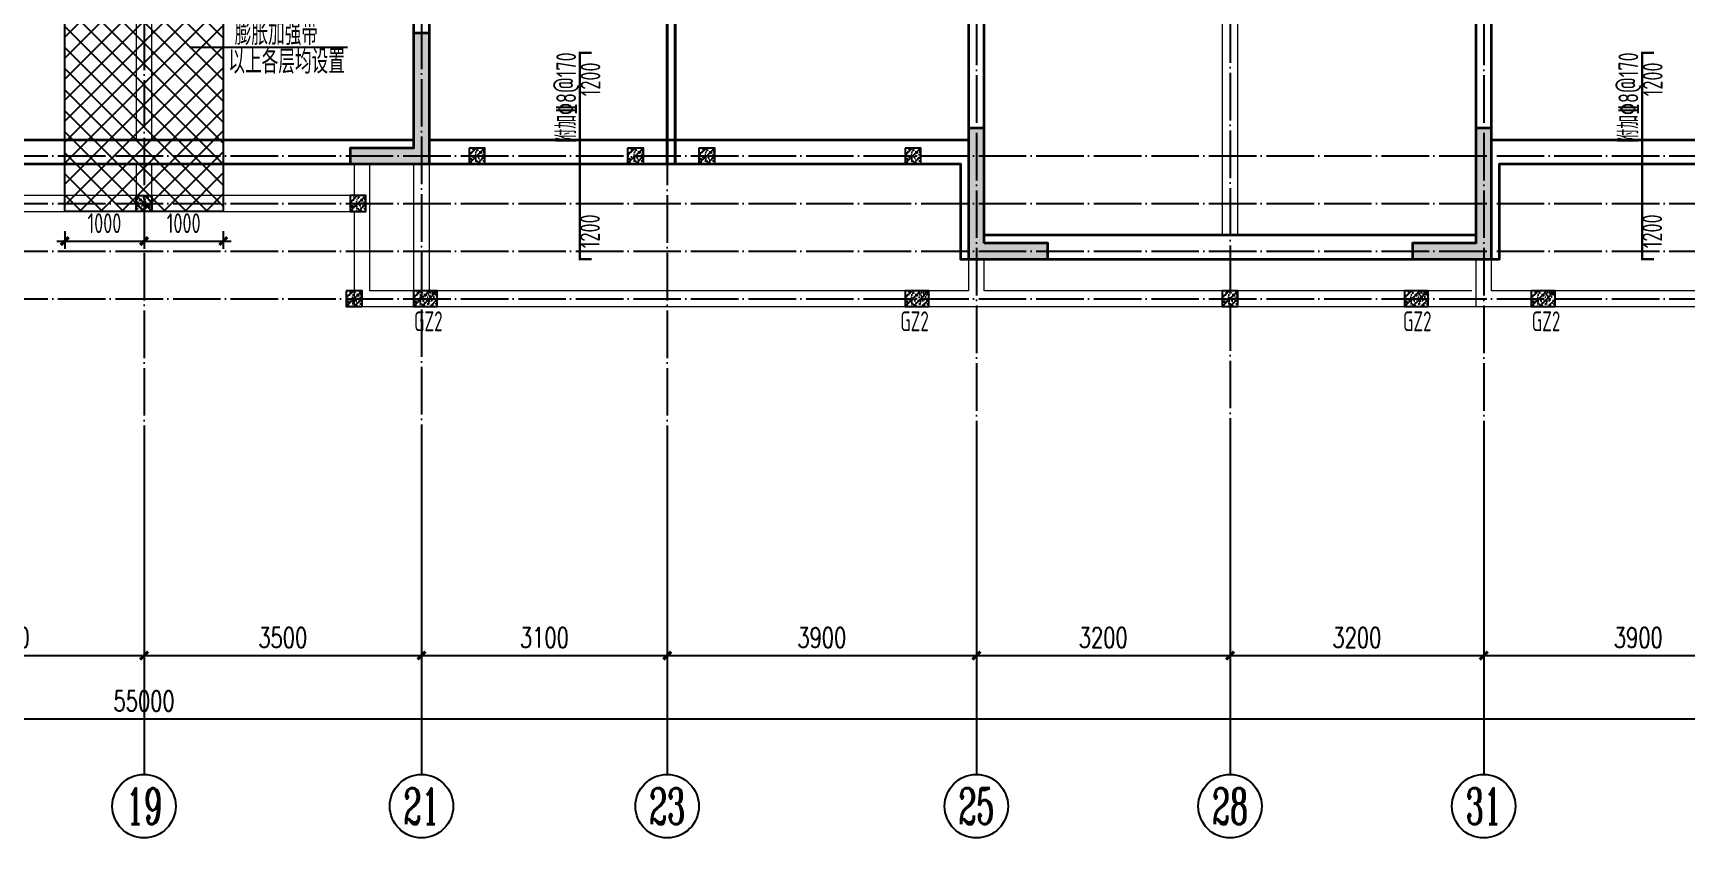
# Model space of a CAD drawing. Extents: x 393367 to 3005760, y 4998 to 826018.
# Drawn here: x 2518811 to 2539662, y 557077 to 567227 of the extents above; entities that cross this region are included whole.
import ezdxf
from ezdxf.enums import TextEntityAlignment as Align

# ---------------------------------------------------------------- set-up
doc = ezdxf.new("R2010")
doc.units = 0
doc.header["$LTSCALE"] = 1000
for name, pattern in [('DASH', [0.35, 0.25, -0.1]), ('DOTE', [2.42, 2, -0.2, 0.02, -0.2]), ('虚线', [500, 300, -200])]:
    doc.linetypes.add(name, pattern=pattern)
doc.layers.get('0').update_dxf_attribs({"linetype": 'CONTINUOUS'})
doc.layers.get('Defpoints').update_dxf_attribs({"linetype": 'CONTINUOUS'})
for name, color, linetype in [('AXIS', 3, 'CONTINUOUS'), ('AXIS_TEXT', 7, 'CONTINUOUS'), ('BEAM_CONT', 4, 'CONTINUOUS'), ('DIM', 3, 'CONTINUOUS'), ('DOTE', 8, 'DOTE'), ('S-板负筋', 13, 'CONTINUOUS'), ('S-板负筋文字', 4, 'CONTINUOUS'), ('S-板负筋标注', 7, 'CONTINUOUS'), ('S-构造柱', 212, 'CONTINUOUS'), ('S-构造柱编号', 130, 'CONTINUOUS'), ('S-楼板文字', 7, 'CONTINUOUS'), ('S-洞口边线', 7, 'CONTINUOUS'), ('S-砼墙', 150, 'CONTINUOUS'), ('S-砼墙填充', 251, 'CONTINUOUS'), ('后浇带', 8, 'CONTINUOUS'), ('板面附加钢筋', 4, 'CONTINUOUS')]:
    doc.layers.add(name, color=color, linetype=linetype)
doc.layers.add('砼梁虚线', color=4, linetype='虚线', lineweight=18)
doc.styles.add('_TCH_AXIS', font='COMPLEX', dxfattribs={"bigfont": 'GBCBIG'})
doc.styles.add('_TCH_DIM_T3', font='SIMPLEX', dxfattribs={"width": 0.705882, "bigfont": 'GBCBIG'})
doc.styles.add('COMPLEX', font='COMPLEX')
doc.styles.add('TSSD_Rein', font='Tssdeng.shx', dxfattribs={"width": 0.7, "bigfont": 'hztxt.shx'})
doc.dimstyles.new('_TCH_ARCH&&100', dxfattribs={"dimtxt": 255, "dimasz": 100, "dimexe": 250, "dimexo": 300, "dimgap": 100, "dimtad": 1, "dimdec": 0, "dimzin": 0, "dimdsep": 46, "dimtxsty": '_TCH_DIM_T3', "dimblk": 'ARCHTICK', "dimcen": 0.09, "dimclrt": 7, "dimazin": 2, "dimtfac": 1, "dimtdec": 0, "dimtix": 1, "dimtmove": 2, "dimatfit": 3, "dimldrblk": 'ARCHTICK', "dimfxl": 1, "dimtolj": 1, "dimtzin": 0, "dimarcsym": 0})
doc.dimstyles.new('TSSD_100_100$0', dxfattribs={"dimtxt": 250, "dimasz": 100, "dimexe": 100, "dimexo": 250, "dimgap": 100, "dimtad": 1, "dimdec": 0, "dimzin": 0, "dimdsep": 46, "dimtxsty": 'TSSD_Rein', "dimblk": 'ARCHTICK', "dimcen": 0, "dimdle": 100, "dimclrt": 7, "dimadec": 0, "dimazin": 0, "dimtfac": 1, "dimtdec": 0, "dimtix": 1, "dimtmove": 2, "dimatfit": 3, "dimldrblk": '_tsdbk', "dimfxl": 1, "dimtolj": 1, "dimtzin": 0, "dimarcsym": 0})
pattern_1 = [(320, (2365921.21, 3843650.44), (-9.4128202, -107.5890274), [11.25, -123.75]), (265, (2365921.21, 3843650.44), (112.82882, 20.8127), [9, -99]), (10.4514, (2365920.42, 3843641.48), (103.4159313, -86.7764073), [9.5610285, -105.1713168]), (316.1842, (2365951.21, 3843650.44), (-24.827852, -160.0861573), [16.875, -185.625]), (6.6356, (2365949.14, 3843637.1), (146.117681, -140.199406), [14.341543, -157.75695]), (261.1842, (2365951.21, 3843650.44), (146.11779, -140.199292), [13.5, -148.5]), (291, (2365943.71, 3843635.44), (-60.3928336, -89.5360578), [11.25, -123.75]), (236, (2365943.71, 3843635.44), (108.7725068, -36.4972998), [9, -99]), (341.4514, (2365938.68, 3843627.98), (48.3795745, -126.0333943), [9.5610285, -105.1713168]), (307.5, (2365921.21, 3843650.444), (49.93407807, -1.8239783), [0, -97.8, 0, -100.5, 0, -99.375]), (277.5, (2365921.21, 3843650.444), (59.1617568, -39.4604306), [0, -57.3, 0, -95.55, 0, -37.875]), (237.5, (2365921.21, 3843683.894), (-3.38323076, -80.07336543), [0, -37.5, 0, -117, 0, -155.25]), (227.5, (2365921.21, 3843698.894), (15.0157473, -87.4779254), [0, -48.75, 0, -77.7, 0, -110.25]), (315, (2365921.21, 3843650.444), (53.0330086, 53.0330086), [])]
pattern_2 = [(220, (2692100.03, 3842450.44), (9.4128202, -107.5890274), [11.25, -123.75]), (275, (2692100.03, 3842450.44), (-112.82882, 20.8127), [9, -99]), (169.5486, (2692100.81, 3842441.47), (-103.4159313, -86.7764073), [9.5610285, -105.1713168]), (223.8158, (2692070.03, 3842450.44), (24.827852, -160.0861573), [16.875, -185.625]), (173.3644, (2692072.1, 3842437.1), (-146.117681, -140.199406), [14.341543, -157.75695]), (278.8158, (2692070.03, 3842450.44), (-146.11779, -140.199292), [13.5, -148.5]), (249, (2692077.53, 3842435.44), (60.3928336, -89.5360578), [11.25, -123.75]), (304, (2692077.53, 3842435.44), (-108.7725068, -36.4972998), [9, -99]), (198.5486, (2692082.56, 3842427.98), (-48.3795745, -126.0333943), [9.5610285, -105.1713168]), (232.5, (2692100.026, 3842450.44), (-49.93407807, -1.8239783), [0, -97.8, 0, -100.5, 0, -99.375]), (262.5, (2692100.026, 3842450.44), (-59.1617568, -39.4604306), [0, -57.3, 0, -95.55, 0, -37.875]), (302.5, (2692100.026, 3842483.89), (3.38323076, -80.07336543), [0, -37.5, 0, -117, 0, -155.25]), (312.5, (2692100.026, 3842498.89), (-15.0157473, -87.4779254), [0, -48.75, 0, -77.7, 0, -110.25]), (225, (2692100.026, 3842450.44), (-53.0330086, 53.0330086), [])]
pattern_3 = [(220, (2690500.03, 3842450.44), (9.4128202, -107.5890274), [11.25, -123.75]), (275, (2690500.03, 3842450.44), (-112.82882, 20.8127), [9, -99]), (169.5486, (2690500.81, 3842441.47), (-103.4159313, -86.7764073), [9.5610285, -105.1713168]), (223.8158, (2690470.03, 3842450.44), (24.827852, -160.0861573), [16.875, -185.625]), (173.3644, (2690472.1, 3842437.1), (-146.117681, -140.199406), [14.341543, -157.75695]), (278.8158, (2690470.03, 3842450.44), (-146.11779, -140.199292), [13.5, -148.5]), (249, (2690477.53, 3842435.44), (60.3928336, -89.5360578), [11.25, -123.75]), (304, (2690477.53, 3842435.44), (-108.7725068, -36.4972998), [9, -99]), (198.5486, (2690482.56, 3842427.98), (-48.3795745, -126.0333943), [9.5610285, -105.1713168]), (232.5, (2690500.027, 3842450.44), (-49.93407807, -1.8239783), [0, -97.8, 0, -100.5, 0, -99.375]), (262.5, (2690500.027, 3842450.44), (-59.1617568, -39.4604306), [0, -57.3, 0, -95.55, 0, -37.875]), (302.5, (2690500.027, 3842483.89), (3.38323076, -80.07336543), [0, -37.5, 0, -117, 0, -155.25]), (312.5, (2690500.03, 3842498.89), (-15.0157473, -87.4779254), [0, -48.75, 0, -77.7, 0, -110.25]), (225, (2690500.03, 3842450.44), (-53.0330086, 53.0330086), [])]
pattern_4 = [(220, (2684200.03, 3842450.44), (9.4128202, -107.5890274), [11.25, -123.75]), (275, (2684200.03, 3842450.44), (-112.82882, 20.8127), [9, -99]), (169.5486, (2684200.81, 3842441.47), (-103.4159313, -86.7764073), [9.5610285, -105.1713168]), (223.8158, (2684170.03, 3842450.44), (24.827852, -160.0861573), [16.875, -185.625]), (173.3644, (2684172.1, 3842437.1), (-146.117681, -140.199406), [14.341543, -157.75695]), (278.8158, (2684170.03, 3842450.44), (-146.11779, -140.199292), [13.5, -148.5]), (249, (2684177.53, 3842435.44), (60.3928336, -89.5360578), [11.25, -123.75]), (304, (2684177.53, 3842435.44), (-108.7725068, -36.4972998), [9, -99]), (198.5486, (2684182.56, 3842427.98), (-48.3795745, -126.0333943), [9.5610285, -105.1713168]), (232.5, (2684200.026, 3842450.44), (-49.93407807, -1.8239783), [0, -97.8, 0, -100.5, 0, -99.375]), (262.5, (2684200.026, 3842450.44), (-59.1617568, -39.4604306), [0, -57.3, 0, -95.55, 0, -37.875]), (302.5, (2684200.026, 3842483.89), (3.38323076, -80.07336543), [0, -37.5, 0, -117, 0, -155.25]), (312.5, (2684200.026, 3842498.89), (-15.0157473, -87.4779254), [0, -48.75, 0, -77.7, 0, -110.25]), (225, (2684200.026, 3842450.44), (-53.0330086, 53.0330086), [])]
pattern_5 = [(220, (2677150.03, 3842450.44), (9.4128202, -107.5890274), [11.25, -123.75]), (275, (2677150.03, 3842450.44), (-112.82882, 20.8127), [9, -99]), (169.5486, (2677150.81, 3842441.47), (-103.4159313, -86.7764073), [9.5610285, -105.1713168]), (223.8158, (2677120.03, 3842450.44), (24.827852, -160.0861573), [16.875, -185.625]), (173.3644, (2677122.1, 3842437.1), (-146.117681, -140.199406), [14.341543, -157.75695]), (278.8158, (2677120.03, 3842450.44), (-146.11779, -140.199292), [13.5, -148.5]), (249, (2677127.53, 3842435.44), (60.3928336, -89.5360578), [11.25, -123.75]), (304, (2677127.53, 3842435.44), (-108.7725068, -36.4972998), [9, -99]), (198.5486, (2677132.56, 3842427.98), (-48.3795745, -126.0333943), [9.5610285, -105.1713168]), (232.5, (2677150.026, 3842450.44), (-49.93407807, -1.8239783), [0, -97.8, 0, -100.5, 0, -99.375]), (262.5, (2677150.026, 3842450.44), (-59.1617568, -39.4604306), [0, -57.3, 0, -95.55, 0, -37.875]), (302.5, (2677150.026, 3842483.89), (3.38323076, -80.07336543), [0, -37.5, 0, -117, 0, -155.25]), (312.5, (2677150.026, 3842498.89), (-15.0157473, -87.4779254), [0, -48.75, 0, -77.7, 0, -110.25]), (225, (2677150.026, 3842450.44), (-53.0330086, 53.0330086), [])]
pattern_6 = [(220, (2678000.03, 3842450.44), (9.4128202, -107.5890274), [11.25, -123.75]), (275, (2678000.03, 3842450.44), (-112.82882, 20.8127), [9, -99]), (169.5486, (2678000.81, 3842441.47), (-103.4159313, -86.7764073), [9.5610285, -105.1713168]), (223.8158, (2677970.03, 3842450.44), (24.827852, -160.0861573), [16.875, -185.625]), (173.3644, (2677972.1, 3842437.1), (-146.117681, -140.199406), [14.341543, -157.75695]), (278.8158, (2677970.03, 3842450.44), (-146.11779, -140.199292), [13.5, -148.5]), (249, (2677977.53, 3842435.44), (60.3928336, -89.5360578), [11.25, -123.75]), (304, (2677977.53, 3842435.44), (-108.7725068, -36.4972998), [9, -99]), (198.5486, (2677982.56, 3842427.98), (-48.3795745, -126.0333943), [9.5610285, -105.1713168]), (232.5, (2678000.026, 3842450.44), (-49.93407807, -1.8239783), [0, -97.8, 0, -100.5, 0, -99.375]), (262.5, (2678000.026, 3842450.44), (-59.1617568, -39.4604306), [0, -57.3, 0, -95.55, 0, -37.875]), (302.5, (2678000.026, 3842483.89), (3.38323076, -80.07336543), [0, -37.5, 0, -117, 0, -155.25]), (312.5, (2678000.026, 3842498.89), (-15.0157473, -87.4779254), [0, -48.75, 0, -77.7, 0, -110.25]), (225, (2678000.03, 3842450.44), (-53.0330086, 53.0330086), [])]
pattern_7 = [(220, (2677200.03, 3843650.44), (9.4128202, -107.5890274), [11.25, -123.75]), (275, (2677200.03, 3843650.44), (-112.82882, 20.8127), [9, -99]), (169.5486, (2677200.81, 3843641.47), (-103.4159313, -86.7764073), [9.5610285, -105.1713168]), (223.8158, (2677170.03, 3843650.44), (24.827852, -160.0861573), [16.875, -185.625]), (173.3644, (2677172.1, 3843637.1), (-146.117681, -140.199406), [14.341543, -157.75695]), (278.8158, (2677170.03, 3843650.44), (-146.11779, -140.199292), [13.5, -148.5]), (249, (2677177.53, 3843635.44), (60.3928336, -89.5360578), [11.25, -123.75]), (304, (2677177.53, 3843635.44), (-108.7725068, -36.4972998), [9, -99]), (198.5486, (2677182.56, 3843627.98), (-48.3795745, -126.0333943), [9.5610285, -105.1713168]), (232.5, (2677200.026, 3843650.44), (-49.93407807, -1.8239783), [0, -97.8, 0, -100.5, 0, -99.375]), (262.5, (2677200.026, 3843650.44), (-59.1617568, -39.4604306), [0, -57.3, 0, -95.55, 0, -37.875]), (302.5, (2677200.026, 3843683.89), (3.38323076, -80.07336543), [0, -37.5, 0, -117, 0, -155.25]), (312.5, (2677200.026, 3843698.89), (-15.0157473, -87.4779254), [0, -48.75, 0, -77.7, 0, -110.25]), (225, (2677200.03, 3843650.44), (-53.0330086, 53.0330086), [])]
pattern_8 = [(220, (2688200.03, 3842450.44), (9.4128202, -107.5890274), [11.25, -123.75]), (275, (2688200.03, 3842450.44), (-112.82882, 20.8127), [9, -99]), (169.5486, (2688200.81, 3842441.48), (-103.4159313, -86.7764073), [9.5610285, -105.1713168]), (223.8158, (2688170.03, 3842450.44), (24.827852, -160.0861573), [16.875, -185.625]), (173.3644, (2688172.1, 3842437.1), (-146.117681, -140.199406), [14.341543, -157.75695]), (278.8158, (2688170.03, 3842450.44), (-146.11779, -140.199292), [13.5, -148.5]), (249, (2688177.53, 3842435.44), (60.3928336, -89.5360578), [11.25, -123.75]), (304, (2688177.53, 3842435.44), (-108.7725068, -36.4972998), [9, -99]), (198.5486, (2688182.56, 3842427.98), (-48.3795745, -126.0333943), [9.5610285, -105.1713168]), (232.5, (2688200.026, 3842450.444), (-49.93407807, -1.8239783), [0, -97.8, 0, -100.5, 0, -99.375]), (262.5, (2688200.026, 3842450.444), (-59.1617568, -39.4604306), [0, -57.3, 0, -95.55, 0, -37.875]), (302.5, (2688200.026, 3842483.894), (3.38323076, -80.07336543), [0, -37.5, 0, -117, 0, -155.25]), (312.5, (2688200.026, 3842498.894), (-15.0157473, -87.4779254), [0, -48.75, 0, -77.7, 0, -110.25]), (225, (2688200.026, 3842450.444), (-53.0330086, 53.0330086), [])]
pattern_9 = [(220, (2681600.03, 3844250.44), (9.4128202, -107.5890274), [11.25, -123.75]), (275, (2681600.03, 3844250.44), (-112.82882, 20.8127), [9, -99]), (169.5486, (2681600.81, 3844241.48), (-103.4159313, -86.7764073), [9.5610285, -105.1713168]), (223.8158, (2681570.03, 3844250.44), (24.827852, -160.0861573), [16.875, -185.625]), (173.3644, (2681572.1, 3844237.1), (-146.117681, -140.199406), [14.341543, -157.75695]), (278.8158, (2681570.03, 3844250.44), (-146.11779, -140.199292), [13.5, -148.5]), (249, (2681577.53, 3844235.44), (60.3928336, -89.5360578), [11.25, -123.75]), (304, (2681577.53, 3844235.44), (-108.7725068, -36.4972998), [9, -99]), (198.5486, (2681582.56, 3844227.98), (-48.3795745, -126.0333943), [9.5610285, -105.1713168]), (232.5, (2681600.026, 3844250.444), (-49.93407807, -1.8239783), [0, -97.8, 0, -100.5, 0, -99.375]), (262.5, (2681600.026, 3844250.444), (-59.1617568, -39.4604306), [0, -57.3, 0, -95.55, 0, -37.875]), (302.5, (2681600.026, 3844283.894), (3.38323076, -80.07336543), [0, -37.5, 0, -117, 0, -155.25]), (312.5, (2681600.026, 3844298.894), (-15.0157473, -87.4779254), [0, -48.75, 0, -77.7, 0, -110.25]), (225, (2681600.03, 3844250.444), (-53.0330086, 53.0330086), [])]
pattern_10 = [(220, (2680700.03, 3844250.44), (9.4128202, -107.5890274), [11.25, -123.75]), (275, (2680700.03, 3844250.44), (-112.82882, 20.8127), [9, -99]), (169.5486, (2680700.81, 3844241.47), (-103.4159313, -86.7764073), [9.5610285, -105.1713168]), (223.8158, (2680670.03, 3844250.44), (24.827852, -160.0861573), [16.875, -185.625]), (173.3644, (2680672.1, 3844237.1), (-146.117681, -140.199406), [14.341543, -157.75695]), (278.8158, (2680670.03, 3844250.44), (-146.11779, -140.199292), [13.5, -148.5]), (249, (2680677.53, 3844235.44), (60.3928336, -89.5360578), [11.25, -123.75]), (304, (2680677.53, 3844235.44), (-108.7725068, -36.4972998), [9, -99]), (198.5486, (2680682.56, 3844227.98), (-48.3795745, -126.0333943), [9.5610285, -105.1713168]), (232.5, (2680700.026, 3844250.44), (-49.93407807, -1.8239783), [0, -97.8, 0, -100.5, 0, -99.375]), (262.5, (2680700.026, 3844250.44), (-59.1617568, -39.4604306), [0, -57.3, 0, -95.55, 0, -37.875]), (302.5, (2680700.026, 3844283.89), (3.38323076, -80.07336543), [0, -37.5, 0, -117, 0, -155.25]), (312.5, (2680700.026, 3844298.89), (-15.0157473, -87.4779254), [0, -48.75, 0, -77.7, 0, -110.25]), (225, (2680700.026, 3844250.44), (-53.0330086, 53.0330086), [])]
pattern_11 = [(220, (2678700.03, 3844250.44), (9.4128202, -107.5890274), [11.25, -123.75]), (275, (2678700.03, 3844250.44), (-112.82882, 20.8127), [9, -99]), (169.5486, (2678700.81, 3844241.48), (-103.4159313, -86.7764073), [9.5610285, -105.1713168]), (223.8158, (2678670.03, 3844250.44), (24.827852, -160.0861573), [16.875, -185.625]), (173.3644, (2678672.1, 3844237.1), (-146.117681, -140.199406), [14.341543, -157.75695]), (278.8158, (2678670.03, 3844250.44), (-146.11779, -140.199292), [13.5, -148.5]), (249, (2678677.53, 3844235.44), (60.3928336, -89.5360578), [11.25, -123.75]), (304, (2678677.53, 3844235.44), (-108.7725068, -36.4972998), [9, -99]), (198.5486, (2678682.56, 3844227.98), (-48.3795745, -126.0333943), [9.5610285, -105.1713168]), (232.5, (2678700.026, 3844250.444), (-49.93407807, -1.8239783), [0, -97.8, 0, -100.5, 0, -99.375]), (262.5, (2678700.026, 3844250.444), (-59.1617568, -39.4604306), [0, -57.3, 0, -95.55, 0, -37.875]), (302.5, (2678700.026, 3844283.894), (3.38323076, -80.07336543), [0, -37.5, 0, -117, 0, -155.25]), (312.5, (2678700.026, 3844298.894), (-15.0157473, -87.4779254), [0, -48.75, 0, -77.7, 0, -110.25]), (225, (2678700.03, 3844250.444), (-53.0330086, 53.0330086), [])]
pattern_12 = [(220, (2684200.03, 3844250.44), (9.4128202, -107.5890274), [11.25, -123.75]), (275, (2684200.03, 3844250.44), (-112.82882, 20.8127), [9, -99]), (169.5486, (2684200.81, 3844241.47), (-103.4159313, -86.7764073), [9.5610285, -105.1713168]), (223.8158, (2684170.03, 3844250.44), (24.827852, -160.0861573), [16.875, -185.625]), (173.3644, (2684172.1, 3844237.1), (-146.117681, -140.199406), [14.341543, -157.75695]), (278.8158, (2684170.03, 3844250.44), (-146.11779, -140.199292), [13.5, -148.5]), (249, (2684177.53, 3844235.44), (60.3928336, -89.5360578), [11.25, -123.75]), (304, (2684177.53, 3844235.44), (-108.7725068, -36.4972998), [9, -99]), (198.5486, (2684182.56, 3844227.98), (-48.3795745, -126.0333943), [9.5610285, -105.1713168]), (232.5, (2684200.026, 3844250.44), (-49.93407807, -1.8239783), [0, -97.8, 0, -100.5, 0, -99.375]), (262.5, (2684200.026, 3844250.44), (-59.1617568, -39.4604306), [0, -57.3, 0, -95.55, 0, -37.875]), (302.5, (2684200.026, 3844283.89), (3.38323076, -80.07336543), [0, -37.5, 0, -117, 0, -155.25]), (312.5, (2684200.026, 3844298.89), (-15.0157473, -87.4779254), [0, -48.75, 0, -77.7, 0, -110.25]), (225, (2684200.026, 3844250.44), (-53.0330086, 53.0330086), [])]

# ---------------------------------------------------------------- blocks, each defined once
blk = doc.blocks.new('_ArchTick')
at = {"color": 0, "linetype": 'ByBlock', "const_width": 0.4}
blk.add_lwpolyline([(-0.5, -0.5), (0.5, 0.5)], dxfattribs=at)
blk = doc.blocks.new('*D2477')
at = {"layer": 'AXIS', "color": 0, "lineweight": -2}
for p, q in [((2537111, 561577), (2537111, 559127)), ((2541011, 561577), (2541011, 559127)), ((2537111, 559377), (2541011, 559377))]:
    blk.add_line(p, q, dxfattribs=at)
at = {"layer": 'Defpoints', "color": 0}
for p in [(2537111, 561877), (2541011, 561877), (2541011, 559377)]:
    blk.add_point(p, dxfattribs=at)
at = {"layer": 'AXIS', "color": 0, "lineweight": -2, "xscale": 100, "yscale": 100, "zscale": 100, "rotation": 180}
blk.add_blockref('_ArchTick', (2537111, 559377), dxfattribs=at)
at = {"layer": 'AXIS', "color": 0, "lineweight": -2, "xscale": 100, "yscale": 100, "zscale": 100}
blk.add_blockref('_ArchTick', (2541011, 559377), dxfattribs=at)
at = {"layer": 'AXIS', "color": 7, "insert": (2539061, 559604), "char_height": 255, "attachment_point": 5, "style": '_TCH_DIM_T3'}
blk.add_mtext('\\A1;3900', dxfattribs=at)
blk = doc.blocks.new('*D2478')
at = {"layer": 'AXIS', "color": 0, "lineweight": -2}
for p, q in [((2533911, 561577), (2533911, 559127)), ((2537111, 561577), (2537111, 559127)), ((2533911, 559377), (2537111, 559377))]:
    blk.add_line(p, q, dxfattribs=at)
at = {"layer": 'Defpoints', "color": 0}
for p in [(2533911, 561877), (2537111, 561877), (2537111, 559377)]:
    blk.add_point(p, dxfattribs=at)
at = {"layer": 'AXIS', "color": 0, "lineweight": -2, "xscale": 100, "yscale": 100, "zscale": 100, "rotation": 180}
blk.add_blockref('_ArchTick', (2533911, 559377), dxfattribs=at)
at = {"layer": 'AXIS', "color": 0, "lineweight": -2, "xscale": 100, "yscale": 100, "zscale": 100}
blk.add_blockref('_ArchTick', (2537111, 559377), dxfattribs=at)
at = {"layer": 'AXIS', "color": 7, "insert": (2535511, 559604), "char_height": 255, "attachment_point": 5, "style": '_TCH_DIM_T3'}
blk.add_mtext('\\A1;3200', dxfattribs=at)
blk = doc.blocks.new('*D2479')
at = {"layer": 'AXIS', "color": 0, "lineweight": -2}
for p, q in [((2530711, 561577), (2530711, 559127)), ((2533911, 561577), (2533911, 559127)), ((2530711, 559377), (2533911, 559377))]:
    blk.add_line(p, q, dxfattribs=at)
at = {"layer": 'Defpoints', "color": 0}
for p in [(2530711, 561877), (2533911, 561877), (2533911, 559377)]:
    blk.add_point(p, dxfattribs=at)
at = {"layer": 'AXIS', "color": 0, "lineweight": -2, "xscale": 100, "yscale": 100, "zscale": 100, "rotation": 180}
blk.add_blockref('_ArchTick', (2530711, 559377), dxfattribs=at)
at = {"layer": 'AXIS', "color": 0, "lineweight": -2, "xscale": 100, "yscale": 100, "zscale": 100}
blk.add_blockref('_ArchTick', (2533911, 559377), dxfattribs=at)
at = {"layer": 'AXIS', "color": 7, "insert": (2532311, 559604), "char_height": 255, "attachment_point": 5, "style": '_TCH_DIM_T3'}
blk.add_mtext('\\A1;3200', dxfattribs=at)
blk = doc.blocks.new('*D2480')
at = {"layer": 'AXIS', "color": 0, "lineweight": -2}
for p, q in [((2526811, 561577), (2526811, 559127)), ((2530711, 561577), (2530711, 559127)), ((2526811, 559377), (2530711, 559377))]:
    blk.add_line(p, q, dxfattribs=at)
at = {"layer": 'Defpoints', "color": 0}
for p in [(2526811, 561877), (2530711, 561877), (2530711, 559377)]:
    blk.add_point(p, dxfattribs=at)
at = {"layer": 'AXIS', "color": 0, "lineweight": -2, "xscale": 100, "yscale": 100, "zscale": 100, "rotation": 180}
blk.add_blockref('_ArchTick', (2526811, 559377), dxfattribs=at)
at = {"layer": 'AXIS', "color": 0, "lineweight": -2, "xscale": 100, "yscale": 100, "zscale": 100}
blk.add_blockref('_ArchTick', (2530711, 559377), dxfattribs=at)
at = {"layer": 'AXIS', "color": 7, "insert": (2528761, 559604), "char_height": 255, "attachment_point": 5, "style": '_TCH_DIM_T3'}
blk.add_mtext('\\A1;3900', dxfattribs=at)
blk = doc.blocks.new('*D2481')
at = {"layer": 'AXIS', "color": 0, "lineweight": -2}
for p, q in [((2523711, 561577), (2523711, 559127)), ((2526811, 561577), (2526811, 559127)), ((2523711, 559377), (2526811, 559377))]:
    blk.add_line(p, q, dxfattribs=at)
at = {"layer": 'Defpoints', "color": 0}
for p in [(2523711, 561877), (2526811, 561877), (2526811, 559377)]:
    blk.add_point(p, dxfattribs=at)
at = {"layer": 'AXIS', "color": 0, "lineweight": -2, "xscale": 100, "yscale": 100, "zscale": 100, "rotation": 180}
blk.add_blockref('_ArchTick', (2523711, 559377), dxfattribs=at)
at = {"layer": 'AXIS', "color": 0, "lineweight": -2, "xscale": 100, "yscale": 100, "zscale": 100}
blk.add_blockref('_ArchTick', (2526811, 559377), dxfattribs=at)
at = {"layer": 'AXIS', "color": 7, "insert": (2525261, 559604), "char_height": 255, "attachment_point": 5, "style": '_TCH_DIM_T3'}
blk.add_mtext('\\A1;3100', dxfattribs=at)
blk = doc.blocks.new('*D2482')
at = {"layer": 'AXIS', "color": 0, "lineweight": -2}
for p, q in [((2520211, 561577), (2520211, 559127)), ((2523711, 561577), (2523711, 559127)), ((2520211, 559377), (2523711, 559377))]:
    blk.add_line(p, q, dxfattribs=at)
at = {"layer": 'Defpoints', "color": 0}
for p in [(2520211, 561877), (2523711, 561877), (2523711, 559377)]:
    blk.add_point(p, dxfattribs=at)
at = {"layer": 'AXIS', "color": 0, "lineweight": -2, "xscale": 100, "yscale": 100, "zscale": 100, "rotation": 180}
blk.add_blockref('_ArchTick', (2520211, 559377), dxfattribs=at)
at = {"layer": 'AXIS', "color": 0, "lineweight": -2, "xscale": 100, "yscale": 100, "zscale": 100}
blk.add_blockref('_ArchTick', (2523711, 559377), dxfattribs=at)
at = {"layer": 'AXIS', "color": 7, "insert": (2521961, 559604), "char_height": 255, "attachment_point": 5, "style": '_TCH_DIM_T3'}
blk.add_mtext('\\A1;3500', dxfattribs=at)
blk = doc.blocks.new('*D2527')
at = {"layer": 'AXIS', "color": 0, "lineweight": -2}
for p, q in [((2516711, 561577), (2516711, 559127)), ((2520211, 561577), (2520211, 559127)), ((2516711, 559377), (2520211, 559377))]:
    blk.add_line(p, q, dxfattribs=at)
at = {"layer": 'Defpoints', "color": 0}
for p in [(2516711, 561877), (2520211, 561877), (2520211, 559377)]:
    blk.add_point(p, dxfattribs=at)
at = {"layer": 'AXIS', "color": 0, "lineweight": -2, "xscale": 100, "yscale": 100, "zscale": 100, "rotation": 180}
blk.add_blockref('_ArchTick', (2516711, 559377), dxfattribs=at)
at = {"layer": 'AXIS', "color": 0, "lineweight": -2, "xscale": 100, "yscale": 100, "zscale": 100}
blk.add_blockref('_ArchTick', (2520211, 559377), dxfattribs=at)
at = {"layer": 'AXIS', "color": 7, "insert": (2518461, 559604), "char_height": 255, "attachment_point": 5, "style": '_TCH_DIM_T3'}
blk.add_mtext('\\A1;3500', dxfattribs=at)
blk = doc.blocks.new('*D2528')
at = {"layer": 'AXIS', "color": 0, "lineweight": -2}
for p, q in [((2492711, 561577), (2492711, 558327)), ((2547711, 561577), (2547711, 558327)), ((2492711, 558577), (2547711, 558577))]:
    blk.add_line(p, q, dxfattribs=at)
at = {"layer": 'Defpoints', "color": 0}
for p in [(2492711, 561877), (2547711, 561877), (2547711, 558577)]:
    blk.add_point(p, dxfattribs=at)
at = {"layer": 'AXIS', "color": 0, "lineweight": -2, "xscale": 100, "yscale": 100, "zscale": 100, "rotation": 180}
blk.add_blockref('_ArchTick', (2492711, 558577), dxfattribs=at)
at = {"layer": 'AXIS', "color": 0, "lineweight": -2, "xscale": 100, "yscale": 100, "zscale": 100}
blk.add_blockref('_ArchTick', (2547711, 558577), dxfattribs=at)
at = {"layer": 'AXIS', "color": 7, "insert": (2520211, 558804), "char_height": 255, "attachment_point": 5, "style": '_TCH_DIM_T3'}
blk.add_mtext('\\A1;55000', dxfattribs=at)
blk = doc.blocks.new('_axiso')
blk.add_circle((0, 0), 0.5)
at = {"layer": 'AXIS_TEXT', "style": 'COMPLEX', "width": 1.041667}
blk.add_attdef('A', text='', height=0.56, dxfattribs=at).set_placement((-0.25, -0.28), (0.25, -0.28), align=Align.FIT)
blk = doc.blocks.new('A$C36D82429')
at = {"layer": 'S-砼墙填充'}
for points in [[(33459, 1800), (33459, 3450), (33259, 3450), (33259, 2000), (32459, 2000), (32459, 1800)], [(40459, 800), (40459, 2250), (40259, 2250), (40259, 600), (41259, 600), (41259, 800)], [(46859, 600), (46859, 2250), (46659, 2250), (46659, 800), (45859, 800), (45859, 600)]]:
    blk.add_hatch(color=142, dxfattribs=at).paths.add_polyline_path(points)
at = {"layer": 'BEAM_CONT', "lineweight": 18}
for p, q in [((27209, 1200), (29859, 1200)), ((29859, 1200), (32509, 1200)), ((32509, 1200), (32509, 1)), ((40459, 200), (40459, 600)), ((46659, 600), (46659, 0)), ((32510, 0), (54609, 0))]:
    blk.add_line(p, q, dxfattribs=at)
blk.add_arc((32510, 1), 0.5, 180, 270, dxfattribs=at)
at = {"layer": 'S-砼墙', "color": 40, "lineweight": 35}
for points in [[(280, 4457), (2359, 4457), (2359, 1800), (12759, 1800), (12759, 600), (19559, 600), (19559, 1800), (40159, 1800), (40159, 600), (46959, 600), (46959, 1800), (57359, 1800), (57359, 9200), (58490, 9200)], [(53659, 2100), (46859, 2100), (46859, 5100), (46659, 5100), (46659, 900), (46659, 900), (46659, 900), (40459, 900), (40459, 900), (40459, 900), (40459, 5100), (40259, 5100), (40259, 2100), (33459, 2100), (33459, 3950), (33259, 3950), (33259, 2100), (26459, 2100)]]:
    blk.add_lwpolyline(points, dxfattribs=at)
at = {"layer": 'S-砼墙', "color": 150, "lineweight": 35}
for points in [[(33459, 1800), (33459, 3450), (33259, 3450), (33259, 2000), (32459, 2000), (32459, 1800)], [(40459, 800), (40459, 2250), (40259, 2250), (40259, 600), (41259, 600), (41259, 800)], [(46859, 600), (46859, 2250), (46659, 2250), (46659, 800), (45859, 800), (45859, 600)]]:
    blk.add_lwpolyline(points, close=True, dxfattribs=at)
at = {"layer": '砼梁虚线', "lineweight": 18}
for p, q in [((29759, 6400), (29759, 2100)), ((29959, 2100), (29959, 6400)), ((43459, 4300), (43459, 900)), ((43659, 900), (43659, 4300)), ((29759, 1800), (29759, 1400)), ((29959, 1400), (29959, 1800)), ((32509, 1800), (32509, 1400)), ((32709, 1300), (32709, 1800)), ((33259, 1800), (33259, 200)), ((33459, 200), (33459, 1800)), ((29759, 1400), (27209, 1400)), ((32509, 1400), (29959, 1400)), ((32709, 200), (32709, 1300)), ((40259, 600), (40259, 200)), ((46859, 200), (46859, 600)), ((33259, 200), (32709, 200)), ((40259, 200), (33459, 200)), ((46609, 200), (40460, 200)), ((53659, 200), (46859, 200))]:
    blk.add_line(p, q, dxfattribs=at)
blk = doc.blocks.new('*D3158')
at = {"layer": 'Defpoints', "color": 0}
for p in [(2519211, 564977), (2520211, 564977), (2520211, 564604)]:
    blk.add_point(p, dxfattribs=at)
at = {"layer": 'DIM', "color": 0, "lineweight": -2}
for p, q in [((2519211, 564727), (2519211, 564504)), ((2520211, 564727), (2520211, 564504)), ((2519111, 564604), (2520311, 564604))]:
    blk.add_line(p, q, dxfattribs=at)
at = {"layer": 'DIM', "color": 0, "lineweight": -2, "xscale": 100, "yscale": 100, "zscale": 100, "rotation": 180}
blk.add_blockref('_ArchTick', (2519211, 564604), dxfattribs=at)
at = {"layer": 'DIM', "color": 0, "lineweight": -2, "xscale": 100, "yscale": 100, "zscale": 100}
blk.add_blockref('_ArchTick', (2520211, 564604), dxfattribs=at)
at = {"layer": 'DIM', "color": 7, "insert": (2519711, 564829), "char_height": 250, "attachment_point": 5, "style": 'TSSD_Rein'}
blk.add_mtext('\\A1;1000', dxfattribs=at)
blk = doc.blocks.new('_tsdbk')
blk.add_line((-1, 0), (0, 0))
at = {"const_width": 0.5}
blk.add_lwpolyline([(-0.7, -0.7), (0.7, 0.7)], dxfattribs=at)
blk = doc.blocks.new('*D3159')
at = {"layer": 'Defpoints', "color": 0}
for p in [(2520211, 564977), (2521211, 564977), (2521211, 564604)]:
    blk.add_point(p, dxfattribs=at)
at = {"layer": 'DIM', "color": 0, "lineweight": -2}
for p, q in [((2520211, 564727), (2520211, 564504)), ((2521211, 564727), (2521211, 564504)), ((2520111, 564604), (2521311, 564604))]:
    blk.add_line(p, q, dxfattribs=at)
at = {"layer": 'DIM', "color": 0, "lineweight": -2, "xscale": 100, "yscale": 100, "zscale": 100, "rotation": 180}
blk.add_blockref('_ArchTick', (2520211, 564604), dxfattribs=at)
at = {"layer": 'DIM', "color": 0, "lineweight": -2, "xscale": 100, "yscale": 100, "zscale": 100}
blk.add_blockref('_ArchTick', (2521211, 564604), dxfattribs=at)
at = {"layer": 'DIM', "color": 7, "insert": (2520711, 564829), "char_height": 250, "attachment_point": 5, "style": 'TSSD_Rein'}
blk.add_mtext('\\A1;1000', dxfattribs=at)

msp = doc.modelspace()

# ---------------------------------------------------------------- hatches: boundary and pattern name
at = {"layer": 'S-构造柱'}
h = msp.add_hatch(dxfattribs=at)
h.set_pattern_fill('ARMORED', color=256, scale=15, angle=-90, style=0)
h.set_pattern_definition(pattern_11)
h.paths.add_polyline_path([(2524310.61787, 565776.98994), (2524310.61787, 565576.98994), (2524510.61754, 565576.98994), (2524510.61754, 565776.98994)])
h = msp.add_hatch(dxfattribs=at)
h.set_pattern_fill('ARMORED', color=256, scale=15, angle=-90, style=0)
h.set_pattern_definition(pattern_11)
h.paths.add_polyline_path([(2524310.61787, 565776.98994), (2524310.61787, 565576.98994), (2524510.61754, 565576.98994), (2524510.61754, 565776.98994)])
h = msp.add_hatch(dxfattribs=at)
h.set_pattern_fill('ARMORED', color=256, scale=15, angle=-90, style=0)
h.set_pattern_definition(pattern_10)
h.paths.add_polyline_path([(2526310.61754, 565776.98575), (2526310.61754, 565576.98575), (2526510.6172, 565576.98575), (2526510.6172, 565776.98575)])
h = msp.add_hatch(dxfattribs=at)
h.set_pattern_fill('ARMORED', color=256, scale=15, angle=-90, style=0)
h.set_pattern_definition(pattern_10)
h.paths.add_polyline_path([(2526310.61754, 565776.98575), (2526310.61754, 565576.98575), (2526510.6172, 565576.98575), (2526510.6172, 565776.98575)])
h = msp.add_hatch(dxfattribs=at)
h.set_pattern_fill('ARMORED', color=256, scale=15, angle=-90, style=0)
h.set_pattern_definition(pattern_9)
h.paths.add_polyline_path([(2527210.61787, 565776.98994), (2527210.61787, 565576.98994), (2527410.61754, 565576.98994), (2527410.61754, 565776.98994)])
h = msp.add_hatch(dxfattribs=at)
h.set_pattern_fill('ARMORED', color=256, scale=15, angle=-90, style=0)
h.set_pattern_definition(pattern_9)
h.paths.add_polyline_path([(2527210.61787, 565776.98994), (2527210.61787, 565576.98994), (2527410.61754, 565576.98994), (2527410.61754, 565776.98994)])
h = msp.add_hatch(dxfattribs=at)
h.set_pattern_fill('ARMORED', color=256, scale=15, angle=-90, style=0)
h.set_pattern_definition(pattern_12)
h.paths.add_polyline_path([(2529810.61754, 565776.98575), (2529810.61754, 565576.98575), (2530010.6172, 565576.98575), (2530010.6172, 565776.98575)])
h = msp.add_hatch(dxfattribs=at)
h.set_pattern_fill('ARMORED', color=256, scale=15, angle=-90, style=0)
h.set_pattern_definition(pattern_12)
h.paths.add_polyline_path([(2529810.61754, 565776.98575), (2529810.61754, 565576.98575), (2530010.6172, 565576.98575), (2530010.6172, 565776.98575)])
h = msp.add_hatch(dxfattribs=at)
h.set_pattern_fill('ARMORED', color=256, scale=15, angle=-90, style=0)
h.set_pattern_definition(pattern_1)
h.paths.add_polyline_path([(2520310.61737, 565176.98994), (2520310.61737, 564976.98994), (2520110.6177, 564976.98994), (2520110.6177, 565176.98994)])
h = msp.add_hatch(dxfattribs=at)
h.set_pattern_fill('ARMORED', color=256, scale=15, angle=-90, style=0)
h.set_pattern_definition(pattern_1)
h.paths.add_polyline_path([(2520310.61737, 565176.98994), (2520310.61737, 564976.98994), (2520110.6177, 564976.98994), (2520110.6177, 565176.98994)])
h = msp.add_hatch(dxfattribs=at)
h.set_pattern_fill('ARMORED', color=256, scale=15, angle=-90, style=0)
h.set_pattern_definition(pattern_7)
h.paths.add_polyline_path([(2522810.61787, 565176.98575), (2522810.61787, 564976.98575), (2523010.61754, 564976.98575), (2523010.61754, 565176.98575)])
h = msp.add_hatch(dxfattribs=at)
h.set_pattern_fill('ARMORED', color=256, scale=15, angle=-90, style=0)
h.set_pattern_definition(pattern_7)
h.paths.add_polyline_path([(2522810.61787, 565176.98575), (2522810.61787, 564976.98575), (2523010.61754, 564976.98575), (2523010.61754, 565176.98575)])
h = msp.add_hatch(dxfattribs=at)
h.set_pattern_fill('ARMORED', color=256, scale=15, angle=-90, style=0)
h.set_pattern_definition(pattern_5)
h.paths.add_polyline_path([(2522760.61754, 563976.98575), (2522760.61754, 563776.98575), (2522960.6172, 563776.98575), (2522960.6172, 563976.98575)])
h = msp.add_hatch(dxfattribs=at)
h.set_pattern_fill('ARMORED', color=256, scale=15, angle=-90, style=0)
h.set_pattern_definition(pattern_5)
h.paths.add_polyline_path([(2522760.61754, 563976.98575), (2522760.61754, 563776.98575), (2522960.6172, 563776.98575), (2522960.6172, 563976.98575)])
h = msp.add_hatch(dxfattribs=at)
h.set_pattern_fill('ARMORED', color=256, scale=15, angle=-90, style=0)
h.set_pattern_definition(pattern_6)
h.paths.add_polyline_path([(2523610.61787, 563976.98575), (2523610.61787, 563776.98575), (2523910.61754, 563776.98575), (2523910.61754, 563976.98575)])
h = msp.add_hatch(dxfattribs=at)
h.set_pattern_fill('ARMORED', color=256, scale=15, angle=-90, style=0)
h.set_pattern_definition(pattern_6)
h.paths.add_polyline_path([(2523610.61787, 563976.98575), (2523610.61787, 563776.98575), (2523910.61754, 563776.98575), (2523910.61754, 563976.98575)])
h = msp.add_hatch(dxfattribs=at)
h.set_pattern_fill('ARMORED', color=256, scale=15, angle=-90, style=0)
h.set_pattern_definition(pattern_4)
h.paths.add_polyline_path([(2529810.61754, 563976.98575), (2529810.61754, 563776.98575), (2530110.6172, 563776.98575), (2530110.6172, 563976.98575)])
h = msp.add_hatch(dxfattribs=at)
h.set_pattern_fill('ARMORED', color=256, scale=15, angle=-90, style=0)
h.set_pattern_definition(pattern_4)
h.paths.add_polyline_path([(2529810.61754, 563976.98575), (2529810.61754, 563776.98575), (2530110.6172, 563776.98575), (2530110.6172, 563976.98575)])
h = msp.add_hatch(dxfattribs=at)
h.set_pattern_fill('ARMORED', color=256, scale=15, angle=-90, style=0)
h.set_pattern_definition(pattern_8)
h.paths.add_polyline_path([(2533810.6177, 563976.98994), (2533810.6177, 563776.98994), (2534010.61737, 563776.98994), (2534010.61737, 563976.98994)])
h = msp.add_hatch(dxfattribs=at)
h.set_pattern_fill('ARMORED', color=256, scale=15, angle=-90, style=0)
h.set_pattern_definition(pattern_8)
h.paths.add_polyline_path([(2533810.6177, 563976.98994), (2533810.6177, 563776.98994), (2534010.61737, 563776.98994), (2534010.61737, 563976.98994)])
h = msp.add_hatch(dxfattribs=at)
h.set_pattern_fill('ARMORED', color=256, scale=15, angle=-90, style=0)
h.set_pattern_definition(pattern_3)
h.paths.add_polyline_path([(2536110.61858, 563976.98575), (2536110.61858, 563776.98575), (2536410.61824, 563776.98575), (2536410.61824, 563976.98575)])
h = msp.add_hatch(dxfattribs=at)
h.set_pattern_fill('ARMORED', color=256, scale=15, angle=-90, style=0)
h.set_pattern_definition(pattern_3)
h.paths.add_polyline_path([(2536110.61858, 563976.98575), (2536110.61858, 563776.98575), (2536410.61824, 563776.98575), (2536410.61824, 563976.98575)])
h = msp.add_hatch(dxfattribs=at)
h.set_pattern_fill('ARMORED', color=256, scale=15, angle=-90, style=0)
h.set_pattern_definition(pattern_2)
h.paths.add_polyline_path([(2537710.61754, 563976.98575), (2537710.61754, 563776.98575), (2538010.6172, 563776.98575), (2538010.6172, 563976.98575)])
h = msp.add_hatch(dxfattribs=at)
h.set_pattern_fill('ARMORED', color=256, scale=15, angle=-90, style=0)
h.set_pattern_definition(pattern_2)
h.paths.add_polyline_path([(2537710.61754, 563976.98575), (2537710.61754, 563776.98575), (2538010.6172, 563776.98575), (2538010.6172, 563976.98575)])
at = {"layer": '后浇带'}
h = msp.add_hatch(dxfattribs=at)
h.set_pattern_fill('ANSI37', color=144, scale=1500, angle=90, style=0)
h.set_pattern_definition([(135, (1418974.19, -620829.43), (-132.582521, -132.582521), []), (225, (1418974.19, -620829.43), (132.582521, -132.582521), [])])
h.paths.add_polyline_path([(2519210.61764, 564976.98971), (2519210.61754, 580969.56799), (2521210.61754, 580969.56799), (2521210.61765, 564976.98971)])

# ---------------------------------------------------------------- linework, layer by layer
at = {"layer": 'AXIS'}
for p, q in [((2520210.61754, 561876.98994), (2520210.61754, 557876.98994)), ((2523710.61754, 561876.98994), (2523710.61754, 557876.98994)), ((2526810.61754, 561876.98994), (2526810.61754, 557876.98994)), ((2530710.61754, 561876.98994), (2530710.61754, 557876.98994)), ((2533910.61754, 561876.98994), (2533910.61754, 557876.98994)), ((2537110.61754, 561876.98994), (2537110.61754, 557876.98994))]:
    msp.add_line(p, q, dxfattribs=at)
at = {"layer": 'DOTE', "linetype": 'DOTE', "ltscale": 0.3}
for p, q in [((2520210.61754, 580426.98994), (2520210.61754, 561876.98994)), ((2526810.61754, 580426.98994), (2526810.61754, 561876.98994)), ((2530710.61754, 571776.98994), (2530710.61754, 561876.98994)), ((2537110.61754, 571776.98994), (2537110.61754, 561876.98994)), ((2523710.61754, 570276.98994), (2523710.61754, 561876.98994)), ((2533910.61754, 568176.98994), (2533910.61754, 561876.98994)), ((2490810.61754, 565676.98994), (2549610.61754, 565676.98994)), ((2490810.61754, 565076.98994), (2549610.61754, 565076.98994)), ((2490810.61754, 564476.98994), (2549610.61754, 564476.98994)), ((2490810.61754, 563876.98994), (2549610.61754, 563876.98994))]:
    msp.add_line(p, q, dxfattribs=at)
at = {"layer": 'S-板负筋', "const_width": 30}
for points in [[(2525858.66259, 564376.9899), (2525708.66259, 564376.9899), (2525708.66259, 566976.9899), (2525858.66259, 566976.9899)], [(2539258.85396, 564376.98992), (2539108.85396, 564376.98992), (2539108.85396, 566976.98992), (2539258.85396, 566976.98992)]]:
    msp.add_lwpolyline(points, dxfattribs=at)
at = {"layer": 'S-构造柱'}
for points in [[(2524310.61787, 565776.98994), (2524310.61787, 565576.98994), (2524510.61754, 565576.98994), (2524510.61754, 565776.98994)], [(2524310.61787, 565776.98994), (2524310.61787, 565576.98994), (2524510.61754, 565576.98994), (2524510.61754, 565776.98994)], [(2526310.61754, 565776.98575), (2526310.61754, 565576.98575), (2526510.6172, 565576.98575), (2526510.6172, 565776.98575)], [(2526310.61754, 565776.98575), (2526310.61754, 565576.98575), (2526510.6172, 565576.98575), (2526510.6172, 565776.98575)], [(2527210.61787, 565776.98994), (2527210.61787, 565576.98994), (2527410.61754, 565576.98994), (2527410.61754, 565776.98994)], [(2527210.61787, 565776.98994), (2527210.61787, 565576.98994), (2527410.61754, 565576.98994), (2527410.61754, 565776.98994)], [(2529810.61754, 565776.98575), (2529810.61754, 565576.98575), (2530010.6172, 565576.98575), (2530010.6172, 565776.98575)], [(2529810.61754, 565776.98575), (2529810.61754, 565576.98575), (2530010.6172, 565576.98575), (2530010.6172, 565776.98575)], [(2520310.61737, 565176.98994), (2520310.61737, 564976.98994), (2520110.6177, 564976.98994), (2520110.6177, 565176.98994)], [(2520310.61737, 565176.98994), (2520310.61737, 564976.98994), (2520110.6177, 564976.98994), (2520110.6177, 565176.98994)], [(2522810.61787, 565176.98575), (2522810.61787, 564976.98575), (2523010.61754, 564976.98575), (2523010.61754, 565176.98575)], [(2522810.61787, 565176.98575), (2522810.61787, 564976.98575), (2523010.61754, 564976.98575), (2523010.61754, 565176.98575)], [(2522760.61754, 563976.98575), (2522760.61754, 563776.98575), (2522960.6172, 563776.98575), (2522960.6172, 563976.98575)], [(2522760.61754, 563976.98575), (2522760.61754, 563776.98575), (2522960.6172, 563776.98575), (2522960.6172, 563976.98575)], [(2523610.61787, 563976.98575), (2523610.61787, 563776.98575), (2523910.61754, 563776.98575), (2523910.61754, 563976.98575)], [(2523610.61787, 563976.98575), (2523610.61787, 563776.98575), (2523910.61754, 563776.98575), (2523910.61754, 563976.98575)], [(2529810.61754, 563976.98575), (2529810.61754, 563776.98575), (2530110.6172, 563776.98575), (2530110.6172, 563976.98575)], [(2529810.61754, 563976.98575), (2529810.61754, 563776.98575), (2530110.6172, 563776.98575), (2530110.6172, 563976.98575)], [(2533810.6177, 563976.98994), (2533810.6177, 563776.98994), (2534010.61737, 563776.98994), (2534010.61737, 563976.98994)], [(2533810.6177, 563976.98994), (2533810.6177, 563776.98994), (2534010.61737, 563776.98994), (2534010.61737, 563976.98994)], [(2536110.61858, 563976.98575), (2536110.61858, 563776.98575), (2536410.61824, 563776.98575), (2536410.61824, 563976.98575)], [(2536110.61858, 563976.98575), (2536110.61858, 563776.98575), (2536410.61824, 563776.98575), (2536410.61824, 563976.98575)], [(2537710.61754, 563976.98575), (2537710.61754, 563776.98575), (2538010.6172, 563776.98575), (2538010.6172, 563976.98575)], [(2537710.61754, 563976.98575), (2537710.61754, 563776.98575), (2538010.6172, 563776.98575), (2538010.6172, 563976.98575)]]:
    msp.add_lwpolyline(points, close=True, dxfattribs=at)
at = {"layer": 'S-洞口边线'}
msp.add_line((2520782.86449, 567050.17911), (2522778.54576, 567050.17911), dxfattribs=at)
at = {"layer": '后浇带', "color": 144}
msp.add_lwpolyline([(2519210.61764, 564976.98971), (2519210.61754, 580969.56799), (2521210.61754, 580969.56799), (2521210.61765, 564976.98971)], close=True, dxfattribs=at)
at = {"layer": '板面附加钢筋', "color": 5, "linetype": 'DASH', "const_width": 35}
for points in [[(2526810.71474, 570376.96417), (2526810.71474, 565576.98971)], [(2526910.61754, 570376.96417), (2526910.61754, 565576.98971)]]:
    msp.add_lwpolyline(points, dxfattribs=at)

# ---------------------------------------------------------------- block references
at = {"layer": 'AXIS'}
ref = msp.add_blockref('_axiso', (2520210.61754, 557476.98994), dxfattribs=dict(at, xscale=800, yscale=800, zscale=800))
ref.add_attrib('A', '19', dxfattribs={"layer": 'AXIS_TEXT', "height": 452.54834, "style": '_TCH_AXIS', "width": 0.724138}).set_placement((2519984.34337, 557250.71577), (2520436.89171, 557250.71577), align=Align.FIT)
ref = msp.add_blockref('_axiso', (2523710.61754, 557476.98994), dxfattribs=dict(at, xscale=800, yscale=800, zscale=800))
ref.add_attrib('A', '21', dxfattribs={"layer": 'AXIS_TEXT', "height": 452.54834, "style": '_TCH_AXIS', "width": 0.724138}).set_placement((2523484.34337, 557250.71577), (2523936.89171, 557250.71577), align=Align.FIT)
ref = msp.add_blockref('_axiso', (2526810.61754, 557476.98994), dxfattribs=dict(at, xscale=800, yscale=800, zscale=800))
ref.add_attrib('A', '23', dxfattribs={"layer": 'AXIS_TEXT', "height": 452.54834, "style": '_TCH_AXIS', "width": 0.617647}).set_placement((2526584.34337, 557250.71577), (2527036.89171, 557250.71577), align=Align.FIT)
ref = msp.add_blockref('_axiso', (2530710.61754, 557476.98994), dxfattribs=dict(at, xscale=800, yscale=800, zscale=800))
ref.add_attrib('A', '25', dxfattribs={"layer": 'AXIS_TEXT', "height": 452.54834, "style": '_TCH_AXIS', "width": 0.617647}).set_placement((2530484.34337, 557250.71577), (2530936.89171, 557250.71577), align=Align.FIT)
ref = msp.add_blockref('_axiso', (2533910.61754, 557476.98994), dxfattribs=dict(at, xscale=800, yscale=800, zscale=800))
ref.add_attrib('A', '28', dxfattribs={"layer": 'AXIS_TEXT', "height": 452.54834, "style": '_TCH_AXIS', "width": 0.617647}).set_placement((2533684.34337, 557250.71577), (2534136.89171, 557250.71577), align=Align.FIT)
ref = msp.add_blockref('_axiso', (2537110.61754, 557476.98994), dxfattribs=dict(at, xscale=800, yscale=800, zscale=800))
ref.add_attrib('A', '31', dxfattribs={"layer": 'AXIS_TEXT', "height": 452.54834, "style": '_TCH_AXIS', "width": 0.75}).set_placement((2536884.34337, 557250.71577), (2537336.89171, 557250.71577), align=Align.FIT)
at = {"layer": 'BEAM_CONT'}
msp.add_blockref('A$C36D82429', (2490351.77234, 563776.9897), dxfattribs=at)

# ---------------------------------------------------------------- texts
at = {"layer": 'S-板负筋文字', "style": 'TSSD_Rein', "width": 0.7}
for p in [(2525660.81281, 565844.71486), (2539061.00419, 565844.71488)]:
    msp.add_text('附加%%1328@170', height=250, rotation=90, dxfattribs=at).set_placement(p)
at = {"layer": 'S-板负筋标注', "style": 'TSSD_Rein', "width": 0.7}
for p in [(2525718.13954, 566643.19367), (2539118.33092, 566643.19368), (2525711.69144, 564727.32912), (2539111.88281, 564727.32913)]:
    msp.add_text('1200', height=250, rotation=90, dxfattribs=at).set_placement(p, align=Align.TOP_CENTER)
at = {"layer": 'S-构造柱编号', "color": 2, "linetype": 'ByBlock', "style": 'TSSD_Rein', "width": 0.65}
for p in [(2523616.92449, 563467.44823, 0), (2523616.92449, 563467.44823, 0), (2529750.61824, 563467.44823, 0), (2529750.61824, 563467.44823, 0), (2536092.68837, 563467.44823, 0), (2536092.68837, 563467.44823, 0), (2537717.39796, 563467.44823, 0), (2537717.39796, 563467.44823, 0)]:
    msp.add_text('GZ2', height=250, dxfattribs=at).set_placement(p)
at = {"layer": 'S-楼板文字', "style": 'TSSD_Rein', "width": 0.7}
for s, p in [('膨胀加强带', (2521354.98344, 567075.26527)), ('以上各层均设置', (2521274.96195, 566716.49094))]:
    msp.add_text(s, height=300, dxfattribs=at).set_placement(p)

# ---------------------------------------------------------------- dimensions: what is measured, and where the dimension line sits
at = {"layer": 'AXIS'}
for p1, p2, distance, picture, middle in [((2492710.61754, 561876.98994), (2547710.61754, 561876.98994), -3300, '*D2528', (2520210.61754, 558804.48994)), ((2516710.61754, 561876.98994), (2520210.61754, 561876.98994), -2500, '*D2527', (2518460.61754, 559604.48994)), ((2520210.61754, 561876.98994), (2523710.61754, 561876.98994), -2500, '*D2482', (2521960.61754, 559604.48994)), ((2523710.61754, 561876.98994), (2526810.61754, 561876.98994), -2500, '*D2481', (2525260.61754, 559604.48994)), ((2526810.61754, 561876.98994), (2530710.61754, 561876.98994), -2500, '*D2480', (2528760.61754, 559604.48994)), ((2530710.61754, 561876.98994), (2533910.61754, 561876.98994), -2500, '*D2479', (2532310.61754, 559604.48994)), ((2533910.61754, 561876.98994), (2537110.61754, 561876.98994), -2500, '*D2478', (2535510.61754, 559604.48994)), ((2537110.61754, 561876.98994), (2541010.61754, 561876.98994), -2500, '*D2477', (2539060.61754, 559604.48994))]:
    dim = msp.add_aligned_dim(p1=p1, p2=p2, distance=distance, dimstyle='_TCH_ARCH&&100', dxfattribs=at)
    dim.commit()
    dim.dimension.update_dxf_attribs({"geometry": picture, "text_midpoint": middle})
at = {"layer": 'DIM'}
for base, p1, p2, picture, middle in [((2520210.61754, 564604.19898), (2519210.61764, 564976.98969), (2520210.61754, 564976.98969), '*D3158', (2519710.61759, 564829.19898)), ((2521210.61765, 564604.19898), (2520210.61754, 564976.98969), (2521210.61765, 564976.98969), '*D3159', (2520710.61759, 564829.19898))]:
    dim = msp.add_linear_dim(base=base, p1=p1, p2=p2, dimstyle='TSSD_100_100$0', dxfattribs=at)
    dim.commit()
    dim.dimension.update_dxf_attribs({"geometry": picture, "text_midpoint": middle})

doc.saveas('drawing.dxf')
